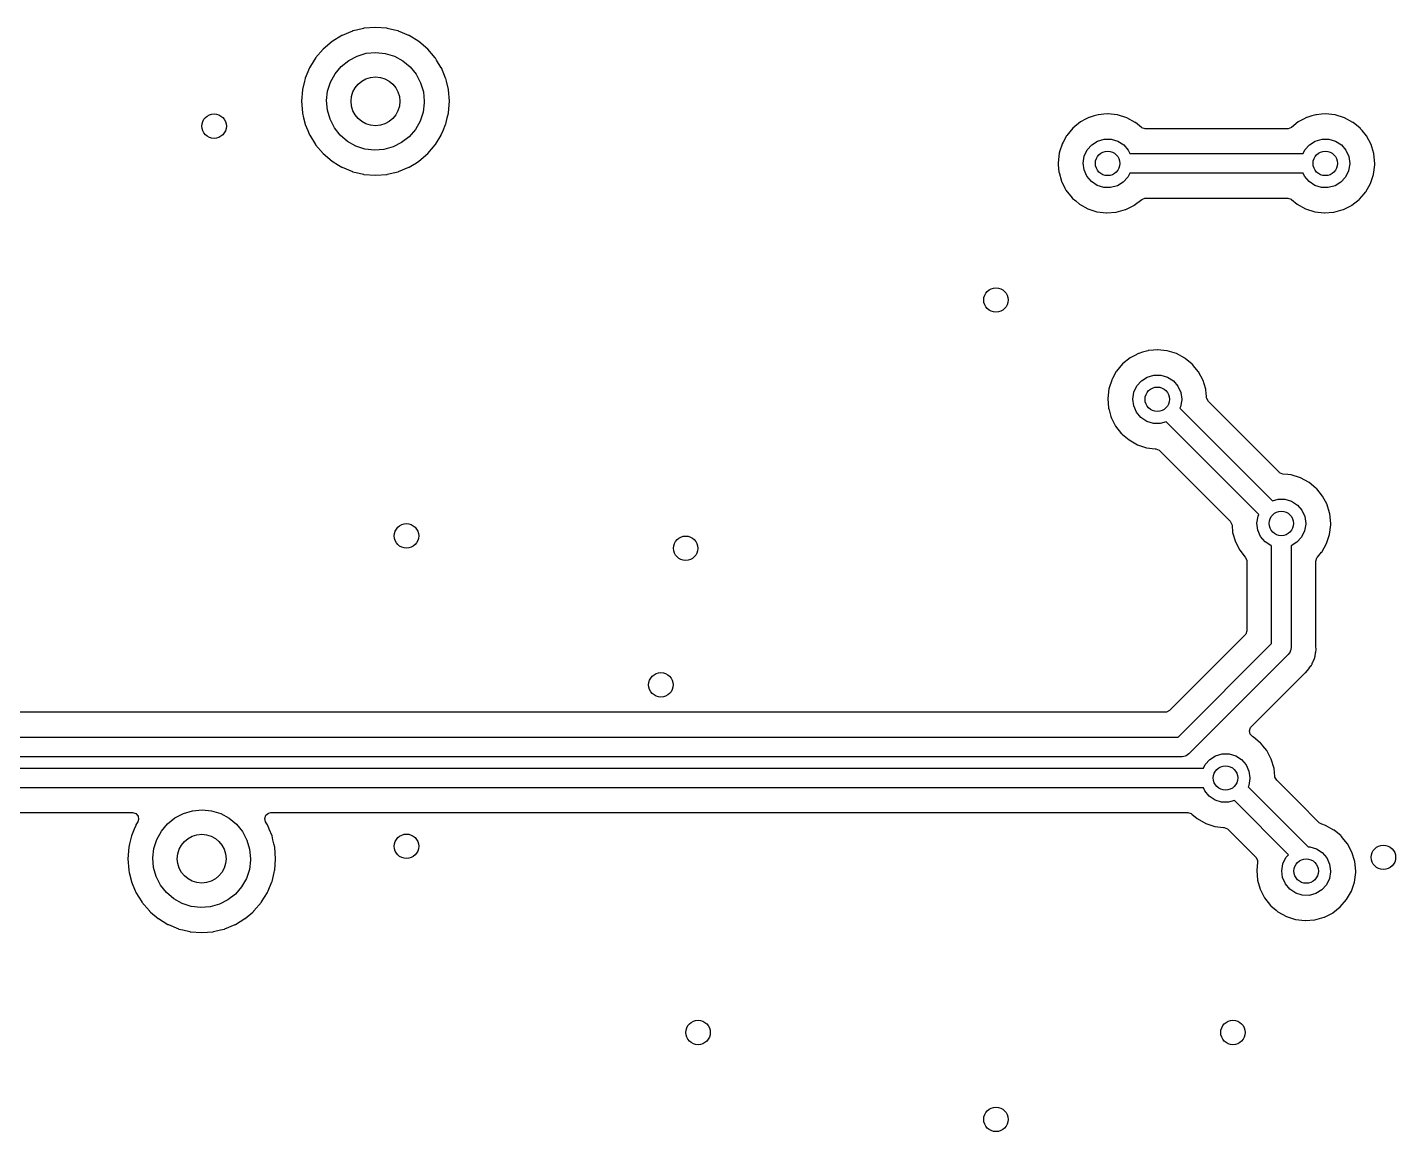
# Model space of a CAD drawing. Extents: x 41 to 172, y -238 to -26.
# Drawn here: x 113.53 to 141.53, y -187.45 to -164.86 of the extents above; entities that cross this region are included whole.
import ezdxf

# ---------------------------------------------------------------- set-up
doc = ezdxf.new("R2010")
doc.units = 0
doc.layers.add('BLACK', color=7, linetype='CONTINUOUS')

msp = doc.modelspace()

# ---------------------------------------------------------------- linework, layer by layer
at = {"layer": 'BLACK', "linetype": 'CONTINUOUS'}
for p, q in [((120.178, -164.933), (119.968, -165.02)), ((120.182, -164.931), (120.178, -164.933)), ((120.178, -164.933), (120.178, -164.933)), ((120.263, -164.912), (120.182, -164.931)), ((120.408, -164.877), (120.263, -164.912)), ((120.413, -164.875), (120.408, -164.877)), ((120.408, -164.877), (120.408, -164.877)), ((120.65, -164.857), (120.413, -164.875)), ((120.887, -164.875), (120.65, -164.857)), ((120.892, -164.877), (120.887, -164.875)), ((121.037, -164.912), (120.892, -164.877)), ((120.892, -164.877), (120.892, -164.877)), ((121.118, -164.931), (121.037, -164.912)), ((121.122, -164.933), (121.118, -164.931)), ((121.332, -165.02), (121.122, -164.933)), ((121.122, -164.933), (121.122, -164.933)), ((119.761, -165.146), (119.58, -165.3)), ((119.765, -165.143), (119.761, -165.146)), ((119.959, -165.024), (119.765, -165.143)), ((119.765, -165.143), (119.765, -165.143)), ((119.963, -165.022), (119.959, -165.024)), ((119.968, -165.02), (119.963, -165.022)), ((119.968, -165.02), (119.968, -165.02)), ((121.337, -165.022), (121.332, -165.02)), ((121.332, -165.02), (121.332, -165.02)), ((121.341, -165.024), (121.337, -165.022)), ((121.535, -165.143), (121.341, -165.024)), ((121.539, -165.146), (121.535, -165.143)), ((121.535, -165.143), (121.535, -165.143)), ((121.72, -165.3), (121.539, -165.146)), ((119.423, -165.485), (119.398, -165.526)), ((119.426, -165.481), (119.423, -165.485)), ((119.423, -165.485), (119.423, -165.485)), ((119.58, -165.3), (119.426, -165.481)), ((120.102, -165.533), (120.275, -165.443)), ((120.275, -165.443), (120.463, -165.388)), ((120.463, -165.388), (120.657, -165.37)), ((120.657, -165.37), (120.851, -165.39)), ((120.851, -165.39), (121.038, -165.448)), ((121.038, -165.448), (121.209, -165.541)), ((121.874, -165.481), (121.72, -165.3)), ((121.877, -165.485), (121.874, -165.481)), ((121.902, -165.526), (121.877, -165.485)), ((121.877, -165.485), (121.877, -165.485)), ((119.3, -165.688), (119.214, -165.894)), ((119.302, -165.683), (119.3, -165.688)), ((119.3, -165.688), (119.3, -165.688)), ((119.398, -165.526), (119.302, -165.683)), ((119.825, -165.805), (119.95, -165.656)), ((119.95, -165.656), (120.102, -165.533)), ((121.209, -165.541), (121.36, -165.665)), ((121.36, -165.665), (121.483, -165.817)), ((121.998, -165.683), (121.902, -165.526)), ((122, -165.688), (121.998, -165.683)), ((122.086, -165.894), (122, -165.688)), ((122, -165.688), (122, -165.688)), ((119.198, -165.956), (119.157, -166.126)), ((119.211, -165.902), (119.198, -165.956)), ((119.214, -165.894), (119.211, -165.902)), ((119.672, -166.162), (119.731, -165.976)), ((119.731, -165.976), (119.825, -165.805)), ((121.483, -165.817), (121.575, -165.989)), ((121.575, -165.989), (121.631, -166.176)), ((122.089, -165.902), (122.086, -165.894)), ((122.102, -165.956), (122.089, -165.902)), ((122.143, -166.126), (122.102, -165.956)), ((119.155, -166.133), (119.137, -166.37)), ((119.157, -166.126), (119.155, -166.133)), ((119.65, -166.356), (119.672, -166.162)), ((121.631, -166.176), (121.65, -166.37)), ((122.145, -166.133), (122.143, -166.126)), ((122.163, -166.37), (122.145, -166.133)), ((119.137, -166.37), (119.155, -166.607)), ((119.155, -166.607), (119.157, -166.612)), ((119.157, -166.612), (119.157, -166.612)), ((119.157, -166.612), (119.18, -166.708)), ((119.666, -166.551), (119.65, -166.356)), ((119.72, -166.738), (119.666, -166.551)), ((121.625, -166.592), (121.564, -166.777)), ((121.65, -166.398), (121.625, -166.592)), ((121.65, -166.37), (121.65, -166.398)), ((122.12, -166.708), (122.143, -166.612)), ((122.143, -166.612), (122.145, -166.607)), ((122.143, -166.612), (122.143, -166.612)), ((122.145, -166.607), (122.163, -166.37)), ((135.643, -166.627), (135.561, -166.634)), ((135.649, -166.627), (135.643, -166.627)), ((135.834, -166.647), (135.649, -166.627)), ((135.649, -166.627), (135.649, -166.627)), ((140.099, -166.627), (140.016, -166.634)), ((140.105, -166.627), (140.099, -166.627)), ((140.289, -166.647), (140.105, -166.627)), ((140.105, -166.627), (140.105, -166.627)), ((119.18, -166.708), (119.211, -166.838)), ((119.211, -166.838), (119.213, -166.842)), ((119.213, -166.842), (119.213, -166.842)), ((119.213, -166.842), (119.264, -166.966)), ((119.809, -166.912), (119.72, -166.738)), ((119.931, -167.065), (119.809, -166.912)), ((121.564, -166.777), (121.467, -166.946)), ((122.036, -166.966), (122.087, -166.842)), ((122.087, -166.842), (122.089, -166.838)), ((122.087, -166.842), (122.087, -166.842)), ((122.089, -166.838), (122.12, -166.708)), ((135.081, -166.792), (134.927, -166.916)), ((135.186, -166.737), (135.081, -166.792)), ((135.251, -166.703), (135.186, -166.737)), ((135.256, -166.7), (135.251, -166.703)), ((135.251, -166.703), (135.251, -166.703)), ((135.362, -166.669), (135.256, -166.7)), ((135.44, -166.646), (135.362, -166.669)), ((135.446, -166.645), (135.44, -166.646)), ((135.44, -166.646), (135.44, -166.646)), ((135.452, -166.644), (135.446, -166.645)), ((135.561, -166.634), (135.452, -166.644)), ((135.452, -166.644), (135.452, -166.644)), ((135.84, -166.647), (135.834, -166.647)), ((135.834, -166.647), (135.834, -166.647)), ((136.029, -166.706), (135.84, -166.647)), ((136.203, -166.8), (136.029, -166.706)), ((136.207, -166.804), (136.203, -166.8)), ((136.327, -166.903), (136.207, -166.804)), ((136.207, -166.804), (136.207, -166.804)), ((136.339, -166.911), (136.327, -166.903)), ((136.407, -166.931), (136.339, -166.911)), ((139.398, -166.904), (139.332, -166.931)), ((139.537, -166.792), (139.398, -166.904)), ((139.642, -166.737), (139.537, -166.792)), ((139.706, -166.703), (139.642, -166.737)), ((139.712, -166.7), (139.706, -166.703)), ((139.706, -166.703), (139.706, -166.703)), ((139.817, -166.669), (139.712, -166.7)), ((139.896, -166.646), (139.817, -166.669)), ((139.902, -166.645), (139.896, -166.646)), ((139.896, -166.646), (139.896, -166.646)), ((139.908, -166.644), (139.902, -166.645)), ((140.016, -166.634), (139.908, -166.644)), ((139.908, -166.644), (139.908, -166.644)), ((140.295, -166.647), (140.289, -166.647)), ((140.289, -166.647), (140.289, -166.647)), ((140.484, -166.706), (140.295, -166.647)), ((140.658, -166.8), (140.484, -166.706)), ((140.663, -166.804), (140.658, -166.8)), ((140.804, -166.921), (140.663, -166.804)), ((140.663, -166.804), (140.663, -166.804)), ((119.264, -166.966), (119.302, -167.057)), ((119.302, -167.057), (119.304, -167.061)), ((119.304, -167.061), (119.423, -167.255)), ((120.079, -167.191), (119.931, -167.065)), ((120.25, -167.286), (120.079, -167.191)), ((121.34, -167.094), (121.186, -167.214)), ((121.467, -166.946), (121.34, -167.094)), ((121.877, -167.255), (121.996, -167.061)), ((121.996, -167.061), (121.998, -167.057)), ((121.998, -167.057), (122.036, -166.966)), ((134.797, -167.073), (134.726, -167.202)), ((134.8, -167.067), (134.797, -167.073)), ((134.797, -167.073), (134.797, -167.073)), ((134.927, -166.916), (134.8, -167.067)), ((135.312, -167.259), (135.432, -167.184)), ((135.432, -167.184), (135.568, -167.145)), ((135.568, -167.145), (135.71, -167.145)), ((135.71, -167.145), (135.846, -167.186)), ((135.846, -167.186), (135.965, -167.263)), ((139.319, -166.931), (136.407, -166.931)), ((139.332, -166.931), (139.319, -166.931)), ((139.767, -167.259), (139.887, -167.184)), ((139.887, -167.184), (140.024, -167.145)), ((140.024, -167.145), (140.165, -167.145)), ((140.165, -167.145), (140.301, -167.186)), ((140.301, -167.186), (140.42, -167.263)), ((140.811, -166.926), (140.804, -166.921)), ((140.814, -166.931), (140.811, -166.926)), ((140.843, -166.966), (140.814, -166.931)), ((140.814, -166.931), (140.814, -166.931)), ((140.936, -167.079), (140.843, -166.966)), ((141.028, -167.254), (140.936, -167.079)), ((119.423, -167.255), (119.423, -167.255)), ((119.423, -167.255), (119.426, -167.259)), ((119.426, -167.259), (119.58, -167.44)), ((119.58, -167.44), (119.761, -167.594)), ((120.435, -167.347), (120.25, -167.286)), ((120.629, -167.37), (120.435, -167.347)), ((120.824, -167.355), (120.629, -167.37)), ((121.012, -167.302), (120.824, -167.355)), ((121.186, -167.214), (121.012, -167.302)), ((121.539, -167.594), (121.72, -167.44)), ((121.72, -167.44), (121.874, -167.259)), ((121.874, -167.259), (121.877, -167.255)), ((121.877, -167.255), (121.877, -167.255)), ((134.645, -167.429), (134.623, -167.626)), ((134.66, -167.382), (134.645, -167.429)), ((134.703, -167.247), (134.66, -167.382)), ((134.705, -167.241), (134.703, -167.247)), ((134.703, -167.247), (134.703, -167.247)), ((134.726, -167.202), (134.705, -167.241)), ((135.158, -167.494), (135.218, -167.365)), ((135.218, -167.365), (135.312, -167.259)), ((135.965, -167.263), (136.057, -167.371)), ((136.057, -167.371), (136.089, -167.44)), ((136.089, -167.44), (139.639, -167.44)), ((139.639, -167.44), (139.674, -167.365)), ((139.674, -167.365), (139.767, -167.259)), ((140.42, -167.263), (140.513, -167.371)), ((140.513, -167.371), (140.571, -167.5)), ((141.043, -167.302), (141.028, -167.254)), ((141.083, -167.436), (141.043, -167.302)), ((141.086, -167.443), (141.083, -167.436)), ((141.105, -167.64), (141.086, -167.443)), ((119.761, -167.594), (119.765, -167.597)), ((119.765, -167.597), (119.765, -167.597)), ((119.765, -167.597), (119.892, -167.675)), ((119.892, -167.675), (119.963, -167.718)), ((119.963, -167.718), (119.968, -167.72)), ((119.968, -167.72), (119.968, -167.72)), ((119.968, -167.72), (120.178, -167.807)), ((121.122, -167.807), (121.332, -167.72)), ((121.332, -167.72), (121.337, -167.718)), ((121.332, -167.72), (121.332, -167.72)), ((121.337, -167.718), (121.408, -167.675)), ((121.408, -167.675), (121.488, -167.626)), ((121.488, -167.626), (121.535, -167.597)), ((121.535, -167.597), (121.539, -167.594)), ((121.535, -167.597), (121.535, -167.597)), ((134.623, -167.626), (134.626, -167.668)), ((134.626, -167.668), (134.639, -167.816)), ((135.136, -167.634), (135.158, -167.494)), ((135.154, -167.774), (135.136, -167.634)), ((140.591, -167.652), (140.568, -167.792)), ((140.571, -167.5), (140.591, -167.64)), ((140.591, -167.64), (140.591, -167.652)), ((141.08, -167.865), (141.104, -167.668)), ((141.104, -167.668), (141.105, -167.64)), ((120.178, -167.807), (120.182, -167.809)), ((120.182, -167.809), (120.254, -167.826)), ((120.254, -167.826), (120.408, -167.863)), ((120.408, -167.863), (120.408, -167.863)), ((120.408, -167.863), (120.413, -167.865)), ((120.413, -167.865), (120.65, -167.883)), ((120.65, -167.883), (120.887, -167.865)), ((120.887, -167.865), (120.892, -167.863)), ((120.892, -167.863), (121.046, -167.826)), ((120.892, -167.863), (120.892, -167.863)), ((121.046, -167.826), (121.118, -167.809)), ((121.118, -167.809), (121.122, -167.807)), ((134.639, -167.816), (134.639, -167.823)), ((134.639, -167.823), (134.641, -167.829)), ((134.641, -167.829), (134.691, -168.005)), ((134.691, -168.005), (134.694, -168.013)), ((134.694, -168.013), (134.697, -168.019)), ((134.697, -168.019), (134.763, -168.148)), ((135.212, -167.904), (135.154, -167.774)), ((135.303, -168.013), (135.212, -167.904)), ((135.421, -168.091), (135.303, -168.013)), ((135.955, -168.025), (135.835, -168.099)), ((136.051, -167.92), (135.955, -168.025)), ((136.089, -167.84), (136.051, -167.92)), ((139.639, -167.84), (136.089, -167.84)), ((139.667, -167.904), (139.639, -167.84)), ((139.758, -168.013), (139.667, -167.904)), ((139.876, -168.091), (139.758, -168.013)), ((140.411, -168.025), (140.29, -168.099)), ((140.506, -167.92), (140.411, -168.025)), ((140.568, -167.792), (140.506, -167.92)), ((141.017, -168.052), (141.08, -167.865)), ((134.763, -168.148), (134.784, -168.189)), ((134.784, -168.189), (134.907, -168.344)), ((135.556, -168.134), (135.421, -168.091)), ((135.698, -168.136), (135.556, -168.134)), ((135.835, -168.099), (135.698, -168.136)), ((140.012, -168.134), (139.876, -168.091)), ((140.153, -168.136), (140.012, -168.134)), ((140.29, -168.099), (140.153, -168.136)), ((140.79, -168.374), (140.886, -168.263)), ((140.886, -168.263), (140.916, -168.229)), ((140.916, -168.229), (140.92, -168.224)), ((140.916, -168.229), (140.916, -168.229)), ((140.92, -168.224), (141.017, -168.052)), ((134.907, -168.344), (134.912, -168.348)), ((134.912, -168.348), (134.912, -168.348)), ((134.912, -168.348), (134.983, -168.408)), ((134.983, -168.408), (135.058, -168.472)), ((135.058, -168.472), (135.23, -168.569)), ((135.23, -168.569), (135.418, -168.63)), ((135.812, -168.638), (136.002, -168.585)), ((136.002, -168.585), (136.008, -168.582)), ((136.008, -168.582), (136.173, -168.498)), ((136.008, -168.582), (136.008, -168.582)), ((136.173, -168.498), (136.179, -168.496)), ((136.173, -168.498), (136.173, -168.498)), ((136.179, -168.496), (136.333, -168.375)), ((136.333, -168.375), (136.399, -168.349)), ((136.399, -168.349), (136.411, -168.349)), ((136.411, -168.349), (139.322, -168.349)), ((139.322, -168.349), (139.39, -168.369)), ((139.39, -168.369), (139.403, -168.379)), ((139.403, -168.379), (139.513, -168.472)), ((139.513, -168.472), (139.686, -168.569)), ((139.686, -168.569), (139.874, -168.63)), ((140.267, -168.638), (140.458, -168.585)), ((140.458, -168.585), (140.463, -168.582)), ((140.463, -168.582), (140.629, -168.498)), ((140.463, -168.582), (140.463, -168.582)), ((140.629, -168.498), (140.634, -168.496)), ((140.629, -168.498), (140.629, -168.498)), ((140.634, -168.496), (140.782, -168.38)), ((140.782, -168.38), (140.785, -168.378)), ((140.785, -168.378), (140.79, -168.374)), ((135.418, -168.63), (135.615, -168.653)), ((135.615, -168.653), (135.621, -168.653)), ((135.621, -168.653), (135.806, -168.638)), ((135.621, -168.653), (135.621, -168.653)), ((135.806, -168.638), (135.806, -168.638)), ((135.806, -168.638), (135.812, -168.638)), ((139.874, -168.63), (140.07, -168.653)), ((140.07, -168.653), (140.076, -168.653)), ((140.076, -168.653), (140.261, -168.638)), ((140.076, -168.653), (140.076, -168.653)), ((140.261, -168.638), (140.261, -168.638)), ((140.261, -168.638), (140.267, -168.638)), ((136.097, -171.618), (135.943, -171.742)), ((136.176, -171.577), (136.097, -171.618)), ((136.267, -171.529), (136.176, -171.577)), ((136.272, -171.526), (136.267, -171.529)), ((136.267, -171.529), (136.267, -171.529)), ((136.351, -171.503), (136.272, -171.526)), ((136.456, -171.472), (136.351, -171.503)), ((136.462, -171.471), (136.456, -171.472)), ((136.456, -171.472), (136.456, -171.472)), ((136.468, -171.47), (136.462, -171.471)), ((136.577, -171.46), (136.468, -171.47)), ((136.468, -171.47), (136.468, -171.47)), ((136.659, -171.453), (136.577, -171.46)), ((136.665, -171.453), (136.659, -171.453)), ((136.85, -171.473), (136.665, -171.453)), ((136.665, -171.453), (136.665, -171.453)), ((136.856, -171.473), (136.85, -171.473)), ((136.85, -171.473), (136.85, -171.473)), ((137.045, -171.532), (136.856, -171.473)), ((137.219, -171.626), (137.045, -171.532)), ((137.223, -171.63), (137.219, -171.626)), ((137.365, -171.747), (137.223, -171.63)), ((137.223, -171.63), (137.223, -171.63)), ((135.813, -171.899), (135.734, -172.042)), ((135.816, -171.893), (135.813, -171.899)), ((135.813, -171.899), (135.813, -171.899)), ((135.943, -171.742), (135.816, -171.893)), ((137.371, -171.752), (137.365, -171.747)), ((137.375, -171.757), (137.371, -171.752)), ((137.421, -171.813), (137.375, -171.757)), ((137.375, -171.757), (137.375, -171.757)), ((137.496, -171.905), (137.421, -171.813)), ((137.589, -172.08), (137.496, -171.905)), ((135.669, -172.231), (135.661, -172.255)), ((135.719, -172.073), (135.669, -172.231)), ((135.721, -172.067), (135.719, -172.073)), ((135.719, -172.073), (135.719, -172.073)), ((135.734, -172.042), (135.721, -172.067)), ((136.174, -172.32), (136.234, -172.191)), ((136.234, -172.191), (136.328, -172.085)), ((136.328, -172.085), (136.448, -172.01)), ((136.448, -172.01), (136.584, -171.971)), ((136.584, -171.971), (136.726, -171.971)), ((136.726, -171.971), (136.862, -172.012)), ((136.862, -172.012), (136.981, -172.089)), ((136.981, -172.089), (137.073, -172.197)), ((137.073, -172.197), (137.132, -172.326)), ((137.609, -172.148), (137.589, -172.08)), ((137.644, -172.261), (137.609, -172.148)), ((135.661, -172.255), (135.639, -172.452)), ((135.639, -172.452), (135.639, -172.458)), ((135.639, -172.458), (135.654, -172.638)), ((136.152, -172.46), (136.174, -172.32)), ((136.17, -172.6), (136.152, -172.46)), ((137.152, -172.478), (137.128, -172.618)), ((137.132, -172.326), (137.152, -172.466)), ((137.152, -172.466), (137.152, -172.478)), ((137.646, -172.269), (137.644, -172.261)), ((137.659, -172.406), (137.646, -172.269)), ((137.662, -172.434), (137.659, -172.406)), ((137.664, -172.448), (137.662, -172.434)), ((137.699, -172.511), (137.664, -172.448)), ((139.147, -173.959), (137.699, -172.511)), ((135.654, -172.638), (135.655, -172.649)), ((135.655, -172.649), (135.665, -172.684)), ((135.665, -172.684), (135.703, -172.816)), ((136.228, -172.73), (136.17, -172.6)), ((136.319, -172.839), (136.228, -172.73)), ((137.128, -172.618), (137.115, -172.646)), ((137.115, -172.646), (139.012, -174.543)), ((135.703, -172.816), (135.71, -172.839)), ((135.71, -172.839), (135.8, -173.015)), ((135.8, -173.015), (135.923, -173.17)), ((136.437, -172.917), (136.319, -172.839)), ((136.572, -172.96), (136.437, -172.917)), ((136.714, -172.962), (136.572, -172.96)), ((136.833, -172.93), (136.714, -172.962)), ((138.73, -174.826), (136.833, -172.93)), ((135.923, -173.17), (135.928, -173.174)), ((135.928, -173.174), (135.928, -173.174)), ((135.928, -173.174), (135.94, -173.184)), ((135.94, -173.184), (136.074, -173.298)), ((136.074, -173.298), (136.246, -173.395)), ((136.246, -173.395), (136.434, -173.456)), ((136.434, -173.456), (136.611, -173.477)), ((136.611, -173.477), (136.624, -173.478)), ((136.624, -173.478), (136.69, -173.506)), ((136.69, -173.506), (136.698, -173.514)), ((136.698, -173.514), (138.146, -174.962)), ((139.157, -173.968), (139.147, -173.959)), ((139.223, -173.995), (139.157, -173.968)), ((139.326, -174.006), (139.223, -173.995)), ((139.39, -174.013), (139.326, -174.006)), ((139.396, -174.013), (139.39, -174.013)), ((139.39, -174.013), (139.39, -174.013)), ((139.585, -174.072), (139.396, -174.013)), ((139.759, -174.166), (139.585, -174.072)), ((139.763, -174.17), (139.759, -174.166)), ((139.899, -174.282), (139.763, -174.17)), ((139.763, -174.17), (139.763, -174.17)), ((139.911, -174.292), (139.899, -174.282)), ((139.915, -174.297), (139.911, -174.292)), ((139.966, -174.359), (139.915, -174.297)), ((139.915, -174.297), (139.915, -174.297)), ((140.036, -174.445), (139.966, -174.359)), ((140.129, -174.62), (140.036, -174.445)), ((139.012, -174.543), (139.124, -174.511)), ((139.124, -174.511), (139.266, -174.511)), ((139.266, -174.511), (139.402, -174.552)), ((139.402, -174.552), (139.521, -174.629)), ((139.521, -174.629), (139.613, -174.737)), ((139.613, -174.737), (139.672, -174.866)), ((140.131, -174.626), (140.129, -174.62)), ((140.18, -174.79), (140.131, -174.626)), ((138.146, -174.962), (138.18, -175.025)), ((138.18, -175.025), (138.183, -175.041)), ((138.692, -175), (138.714, -174.86)), ((138.71, -175.14), (138.692, -175)), ((138.714, -174.86), (138.73, -174.826)), ((139.692, -175.018), (139.668, -175.158)), ((139.672, -174.866), (139.692, -175.006)), ((139.692, -175.006), (139.692, -175.018)), ((140.186, -174.809), (140.18, -174.79)), ((140.18, -175.231), (140.205, -175.034)), ((140.205, -175.006), (140.186, -174.809)), ((140.205, -175.034), (140.205, -175.006)), ((138.183, -175.041), (138.195, -175.189)), ((138.195, -175.189), (138.25, -175.379)), ((138.768, -175.27), (138.71, -175.14)), ((138.859, -175.379), (138.768, -175.27)), ((139.607, -175.286), (139.511, -175.391)), ((139.668, -175.158), (139.607, -175.286)), ((140.118, -175.418), (140.18, -175.231)), ((138.25, -175.379), (138.34, -175.555)), ((138.34, -175.555), (138.45, -175.693)), ((138.977, -175.457), (138.859, -175.379)), ((138.992, -175.462), (138.977, -175.457)), ((138.992, -177.463), (138.992, -175.462)), ((139.511, -175.391), (139.392, -175.464)), ((139.392, -175.464), (139.392, -177.546)), ((140.016, -175.595), (140.02, -175.59)), ((140.02, -175.59), (140.118, -175.418)), ((138.45, -175.693), (138.456, -175.701)), ((138.456, -175.701), (138.483, -175.767)), ((138.483, -175.767), (138.483, -175.78)), ((138.483, -175.78), (138.483, -177.2)), ((139.9, -175.776), (139.921, -175.707)), ((139.9, -177.521), (139.9, -175.776)), ((139.921, -175.707), (139.931, -175.693)), ((139.931, -175.693), (140.016, -175.595)), ((140.016, -175.595), (140.016, -175.595)), ((138.463, -177.268), (138.447, -177.289)), ((138.483, -177.2), (138.463, -177.268)), ((138.447, -177.289), (136.903, -178.833)), ((137.077, -179.378), (138.992, -177.463)), ((139.392, -177.546), (139.385, -177.579)), ((139.901, -177.529), (139.9, -177.521)), ((139.903, -177.569), (139.901, -177.529)), ((139.333, -177.687), (137.301, -179.72)), ((139.351, -177.659), (139.333, -177.687)), ((139.372, -177.633), (139.351, -177.659)), ((139.375, -177.622), (139.372, -177.633)), ((139.381, -177.612), (139.375, -177.622)), ((139.385, -177.579), (139.381, -177.612)), ((139.826, -177.871), (139.844, -177.824)), ((139.844, -177.824), (139.847, -177.818)), ((139.847, -177.818), (139.87, -177.766)), ((139.87, -177.766), (139.873, -177.759)), ((139.873, -177.759), (139.874, -177.752)), ((139.874, -177.752), (139.875, -177.749)), ((139.875, -177.749), (139.88, -177.733)), ((139.88, -177.733), (139.881, -177.731)), ((139.881, -177.731), (139.883, -177.723)), ((139.883, -177.723), (139.892, -177.66)), ((139.892, -177.66), (139.893, -177.654)), ((139.893, -177.654), (139.897, -177.631)), ((139.897, -177.631), (139.904, -177.591)), ((139.904, -177.591), (139.903, -177.569)), ((138.574, -179.166), (139.673, -178.067)), ((139.673, -178.067), (139.679, -178.062)), ((139.679, -178.062), (139.69, -178.052)), ((139.69, -178.052), (139.722, -178.024)), ((139.722, -178.024), (139.759, -177.971)), ((139.759, -177.971), (139.763, -177.966)), ((139.763, -177.966), (139.798, -177.922)), ((139.798, -177.922), (139.802, -177.916)), ((139.802, -177.916), (139.806, -177.909)), ((139.806, -177.909), (139.807, -177.907)), ((139.807, -177.907), (139.815, -177.892)), ((139.815, -177.892), (139.817, -177.889)), ((139.817, -177.889), (139.821, -177.883)), ((139.821, -177.883), (139.826, -177.871)), ((136.814, -178.869), (112.106, -178.869)), ((136.841, -178.867), (136.814, -178.869)), ((136.903, -178.833), (136.841, -178.867)), ((138.537, -179.247), (138.562, -179.18)), ((138.562, -179.18), (138.574, -179.166)), ((111.843, -179.378), (137.077, -179.378)), ((138.553, -179.316), (138.537, -179.247)), ((138.603, -179.366), (138.553, -179.316)), ((138.61, -179.37), (138.603, -179.366)), ((138.616, -179.373), (138.61, -179.37)), ((138.61, -179.37), (138.61, -179.37)), ((138.62, -179.377), (138.616, -179.373)), ((138.758, -179.491), (138.62, -179.377)), ((138.62, -179.377), (138.62, -179.377)), ((138.768, -179.499), (138.758, -179.491)), ((138.772, -179.504), (138.768, -179.499)), ((138.811, -179.552), (138.772, -179.504)), ((138.772, -179.504), (138.772, -179.504)), ((137.16, -179.778), (111.76, -179.778)), ((137.193, -179.771), (137.16, -179.778)), ((137.226, -179.767), (137.193, -179.771)), ((137.236, -179.761), (137.226, -179.767)), ((137.247, -179.758), (137.236, -179.761)), ((137.273, -179.737), (137.247, -179.758)), ((137.301, -179.72), (137.273, -179.737)), ((137.725, -179.832), (137.845, -179.757)), ((137.845, -179.757), (137.981, -179.718)), ((137.981, -179.718), (138.123, -179.718)), ((138.123, -179.718), (138.259, -179.759)), ((138.259, -179.759), (138.378, -179.836)), ((138.893, -179.652), (138.811, -179.552)), ((138.986, -179.827), (138.893, -179.652)), ((111.187, -180.013), (137.596, -180.013)), ((137.596, -180.013), (137.631, -179.938)), ((137.631, -179.938), (137.725, -179.832)), ((138.378, -179.836), (138.47, -179.944)), ((138.47, -179.944), (138.529, -180.073)), ((138.529, -180.073), (138.549, -180.213)), ((139.043, -180.016), (138.986, -179.827)), ((139.044, -180.022), (139.043, -180.016)), ((139.059, -180.181), (139.044, -180.022)), ((138.549, -180.225), (138.525, -180.365)), ((138.549, -180.213), (138.549, -180.225)), ((139.061, -180.195), (139.059, -180.181)), ((139.096, -180.258), (139.061, -180.195)), ((139.535, -180.697), (139.096, -180.258)), ((137.596, -180.413), (111.104, -180.413)), ((137.625, -180.477), (137.596, -180.413)), ((137.716, -180.586), (137.625, -180.477)), ((137.834, -180.664), (137.716, -180.586)), ((138.525, -180.365), (138.512, -180.393)), ((138.512, -180.393), (139.742, -181.623)), ((116.719, -180.937), (116.907, -180.882)), ((116.907, -180.882), (117.101, -180.864)), ((117.101, -180.864), (117.295, -180.884)), ((117.295, -180.884), (117.482, -180.942)), ((137.969, -180.707), (137.834, -180.664)), ((138.111, -180.709), (137.969, -180.707)), ((138.23, -180.677), (138.111, -180.709)), ((139.336, -181.783), (138.23, -180.677)), ((139.968, -181.13), (139.535, -180.697)), ((111.129, -180.921), (115.677, -180.921)), ((115.677, -180.921), (115.745, -180.942)), ((115.744, -181.182), (115.711, -181.261)), ((115.746, -181.177), (115.744, -181.182)), ((115.744, -181.182), (115.744, -181.182)), ((115.745, -180.942), (115.792, -180.995)), ((115.748, -181.173), (115.746, -181.177)), ((115.785, -181.113), (115.748, -181.173)), ((115.748, -181.173), (115.748, -181.173)), ((115.802, -181.065), (115.785, -181.113)), ((115.792, -180.995), (115.802, -181.065)), ((116.269, -181.299), (116.394, -181.15)), ((116.394, -181.15), (116.546, -181.027)), ((116.546, -181.027), (116.719, -180.937)), ((117.482, -180.942), (117.653, -181.035)), ((117.653, -181.035), (117.804, -181.159)), ((117.804, -181.159), (117.927, -181.311)), ((118.385, -181.045), (118.406, -180.977)), ((118.403, -181.113), (118.385, -181.045)), ((118.44, -181.173), (118.403, -181.113)), ((118.406, -180.977), (118.461, -180.932)), ((118.442, -181.177), (118.44, -181.173)), ((118.44, -181.173), (118.44, -181.173)), ((118.444, -181.182), (118.442, -181.177)), ((118.477, -181.261), (118.444, -181.182)), ((118.444, -181.182), (118.444, -181.182)), ((118.461, -180.932), (118.511, -180.921)), ((118.511, -180.921), (137.279, -180.921)), ((137.279, -180.921), (137.347, -180.942)), ((137.347, -180.942), (137.361, -180.952)), ((137.361, -180.952), (137.471, -181.045)), ((137.471, -181.045), (137.643, -181.142)), ((137.643, -181.142), (137.831, -181.203)), ((140.02, -181.161), (139.968, -181.13)), ((140.093, -181.184), (140.02, -181.161)), ((140.267, -181.278), (140.093, -181.184)), ((115.655, -181.396), (115.636, -181.477)), ((115.711, -181.261), (115.655, -181.396)), ((116.116, -181.656), (116.175, -181.47)), ((116.175, -181.47), (116.269, -181.299)), ((117.927, -181.311), (118.019, -181.483)), ((118.533, -181.396), (118.477, -181.261)), ((118.552, -181.477), (118.533, -181.396)), ((137.831, -181.203), (138.008, -181.224)), ((138.008, -181.224), (138.021, -181.225)), ((138.021, -181.225), (138.087, -181.253)), ((138.087, -181.253), (138.095, -181.261)), ((138.095, -181.261), (138.669, -181.835)), ((140.271, -181.282), (140.267, -181.278)), ((140.414, -181.4), (140.271, -181.282)), ((140.271, -181.282), (140.271, -181.282)), ((140.419, -181.404), (140.414, -181.4)), ((140.423, -181.409), (140.419, -181.404)), ((140.474, -181.471), (140.423, -181.409)), ((140.423, -181.409), (140.423, -181.409)), ((140.544, -181.557), (140.474, -181.471)), ((115.599, -181.627), (115.581, -181.864)), ((115.615, -181.563), (115.599, -181.627)), ((115.636, -181.477), (115.615, -181.563)), ((116.094, -181.85), (116.116, -181.656)), ((118.019, -181.483), (118.075, -181.67)), ((118.075, -181.67), (118.094, -181.864)), ((118.573, -181.563), (118.552, -181.477)), ((118.589, -181.627), (118.573, -181.563)), ((118.607, -181.864), (118.589, -181.627)), ((139.742, -181.623), (139.774, -181.623)), ((139.774, -181.623), (139.91, -181.664)), ((139.91, -181.664), (140.029, -181.741)), ((140.029, -181.741), (140.121, -181.849)), ((140.637, -181.732), (140.544, -181.557)), ((140.694, -181.921), (140.637, -181.732)), ((115.581, -181.864), (115.599, -182.101)), ((116.11, -182.045), (116.094, -181.85)), ((118.094, -181.892), (118.069, -182.086)), ((118.094, -181.864), (118.094, -181.892)), ((118.589, -182.101), (118.607, -181.864)), ((138.669, -181.835), (138.703, -181.897)), ((138.705, -181.938), (138.687, -182.104)), ((138.703, -181.897), (138.705, -181.938)), ((139.2, -182.112), (139.222, -181.972)), ((139.222, -181.972), (139.282, -181.843)), ((139.282, -181.843), (139.336, -181.783)), ((140.121, -181.849), (140.18, -181.978)), ((140.18, -181.978), (140.2, -182.118)), ((140.713, -182.118), (140.694, -181.921)), ((115.599, -182.101), (115.601, -182.106)), ((115.601, -182.106), (115.601, -182.106)), ((115.601, -182.106), (115.611, -182.15)), ((115.611, -182.15), (115.655, -182.332)), ((116.164, -182.232), (116.11, -182.045)), ((116.253, -182.406), (116.164, -182.232)), ((118.008, -182.271), (117.911, -182.44)), ((118.069, -182.086), (118.008, -182.271)), ((118.533, -182.332), (118.577, -182.15)), ((118.577, -182.15), (118.587, -182.106)), ((118.587, -182.106), (118.589, -182.101)), ((118.587, -182.106), (118.587, -182.106)), ((138.687, -182.104), (138.703, -182.301)), ((138.703, -182.301), (138.758, -182.491)), ((139.218, -182.252), (139.2, -182.112)), ((139.276, -182.382), (139.218, -182.252)), ((140.176, -182.27), (140.115, -182.398)), ((140.2, -182.13), (140.176, -182.27)), ((140.2, -182.118), (140.2, -182.13)), ((140.688, -182.343), (140.713, -182.146)), ((140.713, -182.146), (140.713, -182.118)), ((115.655, -182.332), (115.657, -182.336)), ((115.657, -182.336), (115.657, -182.336)), ((115.657, -182.336), (115.735, -182.524)), ((115.735, -182.524), (115.746, -182.551)), ((115.746, -182.551), (115.748, -182.555)), ((115.748, -182.555), (115.867, -182.749)), ((116.375, -182.559), (116.253, -182.406)), ((116.523, -182.685), (116.375, -182.559)), ((117.784, -182.588), (117.63, -182.708)), ((117.911, -182.44), (117.784, -182.588)), ((118.321, -182.749), (118.44, -182.555)), ((118.44, -182.555), (118.442, -182.551)), ((118.442, -182.551), (118.453, -182.524)), ((118.453, -182.524), (118.531, -182.336)), ((118.531, -182.336), (118.533, -182.332)), ((118.531, -182.336), (118.531, -182.336)), ((138.758, -182.491), (138.848, -182.667)), ((139.367, -182.491), (139.276, -182.382)), ((139.485, -182.569), (139.367, -182.491)), ((139.62, -182.612), (139.485, -182.569)), ((139.899, -182.577), (139.762, -182.614)), ((140.019, -182.503), (139.899, -182.577)), ((140.115, -182.398), (140.019, -182.503)), ((140.528, -182.702), (140.626, -182.53)), ((140.626, -182.53), (140.688, -182.343)), ((115.867, -182.749), (115.867, -182.749)), ((115.867, -182.749), (115.87, -182.753)), ((115.87, -182.753), (116.024, -182.934)), ((116.694, -182.78), (116.523, -182.685)), ((116.879, -182.841), (116.694, -182.78)), ((117.073, -182.864), (116.879, -182.841)), ((117.268, -182.849), (117.073, -182.864)), ((117.456, -182.796), (117.268, -182.849)), ((117.63, -182.708), (117.456, -182.796)), ((118.164, -182.934), (118.318, -182.753)), ((118.318, -182.753), (118.321, -182.749)), ((118.321, -182.749), (118.321, -182.749)), ((138.848, -182.667), (138.971, -182.822)), ((138.971, -182.822), (138.976, -182.826)), ((138.976, -182.826), (138.976, -182.826)), ((138.976, -182.826), (139.084, -182.918)), ((139.762, -182.614), (139.62, -182.612)), ((140.243, -182.974), (140.399, -182.852)), ((140.399, -182.852), (140.528, -182.702)), ((116.024, -182.934), (116.028, -182.937)), ((116.028, -182.937), (116.049, -182.955)), ((116.049, -182.955), (116.205, -183.088)), ((116.205, -183.088), (116.209, -183.091)), ((116.209, -183.091), (116.209, -183.091)), ((116.209, -183.091), (116.403, -183.21)), ((117.785, -183.21), (117.979, -183.091)), ((117.979, -183.091), (117.983, -183.088)), ((117.979, -183.091), (117.979, -183.091)), ((117.983, -183.088), (118.139, -182.955)), ((118.139, -182.955), (118.16, -182.937)), ((118.16, -182.937), (118.164, -182.934)), ((139.084, -182.918), (139.122, -182.95)), ((139.122, -182.95), (139.294, -183.047)), ((139.294, -183.047), (139.482, -183.108)), ((139.482, -183.108), (139.679, -183.131)), ((139.679, -183.131), (139.685, -183.131)), ((139.685, -183.131), (139.87, -183.116)), ((139.685, -183.131), (139.685, -183.131)), ((139.87, -183.116), (139.87, -183.116)), ((139.87, -183.116), (139.876, -183.116)), ((139.876, -183.116), (140.066, -183.063)), ((140.066, -183.063), (140.072, -183.06)), ((140.072, -183.06), (140.237, -182.976)), ((140.072, -183.06), (140.072, -183.06)), ((140.237, -182.976), (140.243, -182.974)), ((140.237, -182.976), (140.237, -182.976)), ((116.403, -183.21), (116.407, -183.212)), ((116.407, -183.212), (116.412, -183.214)), ((116.412, -183.214), (116.412, -183.214)), ((116.412, -183.214), (116.622, -183.301)), ((116.622, -183.301), (116.626, -183.303)), ((116.626, -183.303), (116.707, -183.322)), ((116.707, -183.322), (116.852, -183.357)), ((116.852, -183.357), (116.852, -183.357)), ((116.852, -183.357), (116.857, -183.359)), ((116.857, -183.359), (117.094, -183.377)), ((117.094, -183.377), (117.331, -183.359)), ((117.331, -183.359), (117.336, -183.357)), ((117.336, -183.357), (117.481, -183.322)), ((117.336, -183.357), (117.336, -183.357)), ((117.481, -183.322), (117.562, -183.303)), ((117.562, -183.303), (117.566, -183.301)), ((117.566, -183.301), (117.776, -183.214)), ((117.776, -183.214), (117.781, -183.212)), ((117.776, -183.214), (117.776, -183.214)), ((117.781, -183.212), (117.785, -183.21))]:
    msp.add_line(p, q, dxfattribs=at)
at = {"layer": 'BLACK'}
for centre, radius in [((120.65, -166.37), 0.5), ((117.348, -166.878), 0.25), ((135.636, -167.64), 0.25), ((140.091, -167.64), 0.25), ((133.35, -170.434), 0.25), ((136.652, -172.466), 0.25), ((121.285, -175.26), 0.25), ((139.192, -175.006), 0.25), ((127, -175.514), 0.25), ((126.492, -178.308), 0.25), ((138.049, -180.213), 0.25), ((117.094, -181.864), 0.5), ((121.285, -181.61), 0.25), ((141.281, -181.836), 0.25), ((139.7, -182.118), 0.25), ((127.254, -185.42), 0.25), ((138.201, -185.42), 0.25), ((133.35, -187.198), 0.25)]:
    msp.add_circle(centre, radius, dxfattribs=at)

doc.saveas('drawing.dxf')
